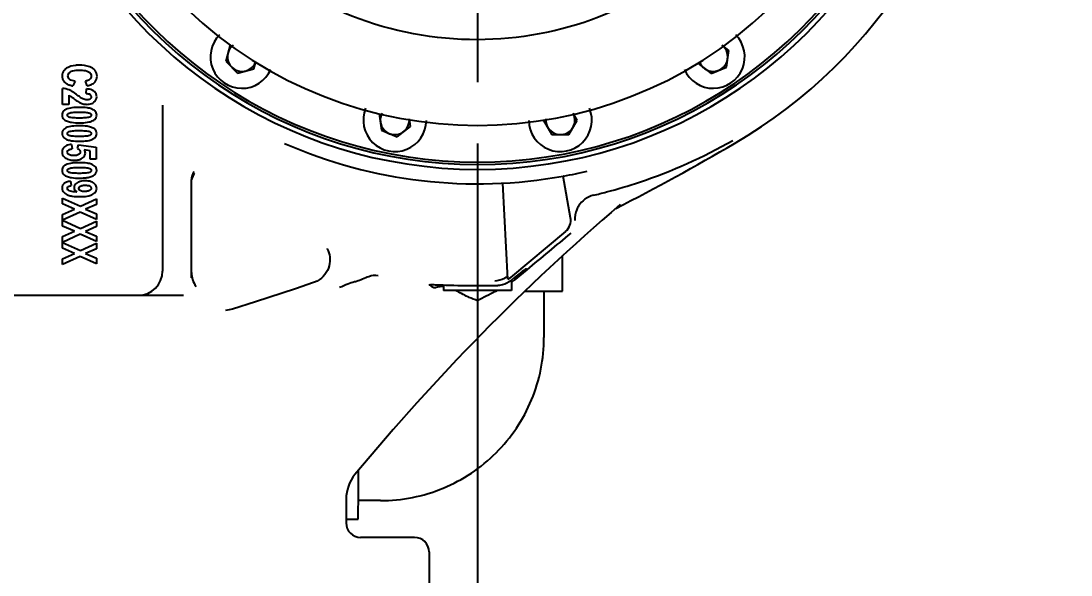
# Model space of a CAD drawing. Header units: millimetres. Extents: x 4086 to 10416, y 123 to 1549.
# Drawn here: x 7024.2 to 7078.3, y 699.6 to 728.2 of the extents above; entities that cross this region are included whole.
import ezdxf

# ---------------------------------------------------------------- set-up
doc = ezdxf.new("R2010")
doc.units = ezdxf.units.MM
doc.linetypes.add('CENTER', pattern=[0.6, 0.375, -0.075, 0.075, -0.075])
for name, color, linetype in [('中心线', 7, 'Continuous'), ('外形图', 7, 'Continuous'), ('尺寸标注', 7, 'Continuous')]:
    doc.layers.add(name, color=color, linetype=linetype)
doc.styles.add('思源黑', font='SourceHanSansCN-Normal.ttf')
doc.dimstyles.new('尺寸标注_1_4比例中六', dxfattribs={"dimtxt": 10, "dimasz": 8, "dimexe": 2, "dimexo": 1.5, "dimgap": 1, "dimtad": 1, "dimdec": 1, "dimlfac": 4, "dimdsep": 46, "dimtxsty": '思源黑', "dimcen": 0.09, "dimadec": 0, "dimazin": 0, "dimtp": 0.01, "dimtm": 0.01, "dimtfac": 1, "dimtdec": 1, "dimtofl": 0, "dimtmove": 0, "dimatfit": 3, "dimfxl": 1, "dimtolj": 1, "dimarcsym": 0})

# ---------------------------------------------------------------- blocks, each defined once
blk = doc.blocks.new('*D782')
at = {"layer": 'Defpoints', "color": 0}
for p in [(7027.223, 744.577), (6883.238, 632.077), (6959.538, 632.077)]:
    blk.add_point(p, dxfattribs=at)
at = {"layer": '尺寸标注', "color": 0, "lineweight": -2}
for p, q in [((7025.723, 744.577), (6881.238, 744.577)), ((6883.238, 736.577), (6883.238, 640.077)), ((6958.038, 632.077), (6881.238, 632.077))]:
    blk.add_line(p, q, dxfattribs=at)
at = {"layer": '尺寸标注', "color": 0}
for points in [[(6884.571, 736.577), (6881.905, 736.577), (6883.238, 744.577)], [(6881.905, 640.077), (6884.571, 640.077), (6883.238, 632.077)]]:
    blk.add_solid(points, dxfattribs=at)
at = {"layer": '尺寸标注', "color": 0, "insert": (6877.06, 688.059), "char_height": 10, "attachment_point": 5, "rotation": 90, "style": '思源黑'}
blk.add_mtext('\\A1;450', dxfattribs=at)
blk = doc.blocks.new('*D785')
at = {"layer": 'Defpoints', "color": 0}
for p in [(7064.45, 945.702), (6856.601, 632.077), (6970.336, 632.077)]:
    blk.add_point(p, dxfattribs=at)
at = {"layer": '尺寸标注', "color": 0, "lineweight": -2}
for p, q in [((7062.95, 945.702), (6854.601, 945.702)), ((6856.601, 937.702), (6856.601, 640.077)), ((6968.836, 632.077), (6854.601, 632.077))]:
    blk.add_line(p, q, dxfattribs=at)
at = {"layer": '尺寸标注', "color": 0}
for points in [[(6857.934, 937.702), (6855.268, 937.702), (6856.601, 945.702)], [(6855.268, 640.077), (6857.934, 640.077), (6856.601, 632.077)]]:
    blk.add_solid(points, dxfattribs=at)
at = {"layer": '尺寸标注', "color": 0, "insert": (6850.423, 789.195), "char_height": 10, "attachment_point": 5, "rotation": 90, "style": '思源黑'}
blk.add_mtext('\\A1;1256.5', dxfattribs=at)
blk = doc.blocks.new('*D787')
at = {"layer": 'Defpoints', "color": 0}
for p in [(7047.7, 723.417), (7010.2, 628.691), (7010.2, 608.744)]:
    blk.add_point(p, dxfattribs=at)
at = {"layer": '尺寸标注', "color": 0, "lineweight": -2}
for p, q in [((7047.7, 721.917), (7047.7, 606.744)), ((7010.2, 627.191), (7010.2, 606.744)), ((7002.2, 608.744), (6994.2, 608.744)), ((7047.7, 608.744), (7010.2, 608.744)), ((7055.7, 608.744), (7063.7, 608.744))]:
    blk.add_line(p, q, dxfattribs=at)
at = {"layer": '尺寸标注', "color": 0}
for points in [[(7002.2, 607.411), (7002.2, 610.078), (7010.2, 608.744)], [(7055.7, 610.078), (7055.7, 607.411), (7047.7, 608.744)]]:
    blk.add_solid(points, dxfattribs=at)
at = {"layer": '尺寸标注', "color": 0, "insert": (7028.924, 614.922), "char_height": 10, "attachment_point": 5, "style": '思源黑'}
blk.add_mtext('\\A1;150', dxfattribs=at)
blk = doc.blocks.new('*D790')
at = {"layer": 'Defpoints', "color": 0}
for p in [(7237.125, 919.202), (7010.2, 627.191), (7010.2, 585.08)]:
    blk.add_point(p, dxfattribs=at)
at = {"layer": '尺寸标注', "color": 0, "lineweight": -2}
for p, q in [((7237.125, 917.702), (7237.125, 583.08)), ((7010.2, 625.691), (7010.2, 583.08)), ((7229.125, 585.08), (7018.2, 585.08))]:
    blk.add_line(p, q, dxfattribs=at)
at = {"layer": '尺寸标注', "color": 0}
for points in [[(7018.2, 586.414), (7018.2, 583.747), (7010.2, 585.08)], [(7229.125, 583.747), (7229.125, 586.414), (7237.125, 585.08)]]:
    blk.add_solid(points, dxfattribs=at)
at = {"layer": '尺寸标注', "color": 0, "insert": (7123.369, 591.258), "char_height": 10, "attachment_point": 5, "rotation": 0, "style": '思源黑'}
blk.add_mtext('\\A1;907.7', dxfattribs=at)

msp = doc.modelspace()

# ---------------------------------------------------------------- linework, layer by layer
at = {"layer": '中心线', "linetype": 'CENTER', "ltscale": 20}
msp.add_line((7047.7, 744.577), (7047.7, 724.917), dxfattribs=at)
at = {"layer": '外形图', "linetype": 'Continuous'}
for p, q in [((7034.934, 727.001), (7034.71, 726.165)), ((7060.653, 726.72), (7060.309, 726.984)), ((7060.54, 725.862), (7060.653, 726.72)), ((7034.71, 726.165), (7035.322, 725.552)), ((7035.322, 725.552), (7036.159, 725.776)), ((7036.159, 725.776), (7036.255, 726.137)), ((7059.053, 726.057), (7059.74, 725.53)), ((7059.74, 725.53), (7060.54, 725.862)), ((7026.943, 725.13), (7026.834, 724.89)), ((7027.567, 724.893), (7027.484, 725.138)), ((7026.3, 723.937), (7026.3, 724.76)), ((7027.505, 724.498), (7027.539, 724.732)), ((7026.611, 724.403), (7026.611, 723.937)), ((7026.611, 723.937), (7026.3, 723.937)), ((7031.45, 723.89), (7031.45, 715.327)), ((7052.833, 723.123), (7052.624, 723.484)), ((7042.632, 723.454), (7042.745, 722.595)), ((7044.232, 722.791), (7044.18, 723.185)), ((7051.101, 723.123), (7051.534, 722.373)), ((7052.4, 722.373), (7052.833, 723.123)), ((7042.745, 722.595), (7043.545, 722.264)), ((7043.545, 722.264), (7044.232, 722.791)), ((7026.75, 721.871), (7026.784, 721.637)), ((7027.075, 721.652), (7027.115, 721.843)), ((7027.115, 721.843), (7028.026, 721.722)), ((7051.534, 722.373), (7052.4, 722.373)), ((7027.712, 721.544), (7027.414, 721.581)), ((7027.712, 721.102), (7027.712, 721.544)), ((7028.026, 721.722), (7028.026, 721.102)), ((7028.026, 721.102), (7027.712, 721.102)), ((7052.124, 720.232), (7052.121, 720.232)), ((7052.499, 718.085), (7052.121, 720.232)), ((7026.704, 719.966), (7026.74, 719.739)), ((7032.95, 714.979), (7032.95, 720.058)), ((7049.255, 714.902), (7048.995, 719.867)), ((7026.3, 719.092), (7027.213, 718.673)), ((7026.3, 718.795), (7026.3, 719.092)), ((7026.905, 718.523), (7026.3, 718.795)), ((7027.213, 718.673), (7028.05, 719.053)), ((7028.05, 718.763), (7027.487, 718.518)), ((7028.05, 719.053), (7028.05, 718.763)), ((7054.916, 718.631), (7054.928, 718.638)), ((7026.3, 718.251), (7026.905, 718.523)), ((7027.2, 718.372), (7026.3, 717.95)), ((7026.3, 717.654), (7026.3, 718.251)), ((7028.05, 717.991), (7027.2, 718.372)), ((7027.487, 718.518), (7028.05, 718.277)), ((7028.05, 718.277), (7028.05, 717.991)), ((7026.3, 717.95), (7027.213, 717.532)), ((7026.905, 717.381), (7026.3, 717.654)), ((7027.213, 717.532), (7028.05, 717.911)), ((7028.05, 717.622), (7027.487, 717.376)), ((7028.05, 717.911), (7028.05, 717.622)), ((7026.3, 717.11), (7026.905, 717.381)), ((7027.2, 717.23), (7026.3, 716.809)), ((7026.3, 716.512), (7026.3, 717.11)), ((7028.05, 716.849), (7027.2, 717.23)), ((7027.487, 717.376), (7028.05, 717.136)), ((7028.05, 717.136), (7028.05, 716.849)), ((7052.241, 717.379), (7049.39, 715)), ((7026.3, 716.809), (7027.213, 716.39)), ((7026.905, 716.24), (7026.3, 716.512)), ((7027.213, 716.39), (7028.05, 716.77)), ((7028.05, 716.481), (7027.487, 716.235)), ((7028.05, 716.77), (7028.05, 716.481)), ((7039.942, 716.489), (7039.942, 716.489)), ((7026.3, 715.968), (7026.905, 716.24)), ((7027.2, 716.089), (7026.3, 715.67)), ((7026.3, 715.67), (7026.3, 715.968)), ((7028.05, 715.708), (7027.2, 716.089)), ((7027.487, 716.235), (7028.05, 715.994)), ((7028.05, 715.994), (7028.05, 715.708)), ((7052.087, 714.297), (7052.087, 716.125)), ((7050.235, 715.395), (7049.575, 714.845)), ((7049.45, 714.872), (7049.45, 714.327)), ((7045.229, 714.605), (7045.2, 714.617)), ((7045.559, 714.478), (7045.536, 714.471)), ((7045.95, 714.611), (7045.95, 714.327)), ((7049.45, 714.327), (7045.95, 714.327)), ((7049.476, 714.774), (7049.455, 714.756)), ((7050.149, 714.297), (7052.087, 714.297)), ((7051.125, 714.297), (7051.125, 711.902)), ((7018.7, 714.077), (7032.525, 714.077)), ((7034.702, 713.295), (7034.701, 713.295)), ((7035.063, 713.365), (7035.063, 713.365)), ((7040.919, 703.546), (7040.919, 702.327)), ((7042.7, 703.477), (7041.552, 703.477)), ((7040.919, 702.527), (7041.537, 702.527)), ((7044.45, 701.577), (7041.669, 701.577)), ((7045.2, 700.827), (7045.2, 689.077))]:
    msp.add_line(p, q, dxfattribs=at)
for points in [[(7039.942, 716.489), (7039.948, 716.476), (7039.993, 716.379), (7040.029, 716.277), (7040.057, 716.17), (7040.075, 716.06), (7040.083, 715.946), (7040.081, 715.83), (7040.068, 715.713), (7040.043, 715.596), (7040.007, 715.479), (7039.958, 715.365), (7039.897, 715.254), (7039.825, 715.149), (7039.74, 715.05), (7039.644, 714.959), (7039.537, 714.878), (7039.42, 714.808), (7039.294, 714.75), (7039.245, 714.731)], [(7039.245, 714.731), (7038.313, 714.412), (7036.24, 713.733), (7035.063, 713.365)], [(7047.25, 713.969), (7047.223, 713.98), (7047.198, 713.992)], [(7035.063, 713.365), (7034.891, 713.322), (7034.701, 713.295)]]:
    msp.add_lwpolyline(points, dxfattribs=at)
for centre, radius, start, end in [((7047.7, 744.577), 26.25, 300.3243, 52.2939), ((7047.7, 744.577), 23.998, 132.4919, 47.5081), ((7047.7, 744.577), 23.75, 133.1325, 46.8528), ((7047.7, 744.577), 23.625, 133.435, 46.5144), ((7047.7, 744.577), 21.725, 139.1865, 40.8135), ((7035.546, 726.389), 1.625, 135.3962, 336.3997), ((7059.853, 726.389), 1.625, 203.5993, 44.6033), ((7035.546, 726.389), 0.75, 127.4447, 340.4584), ((7059.853, 726.389), 0.75, 199.5402, 52.5), ((7026.687, 725.38), 0.415, 194.7608, 199.8976), ((7026.671, 725.375), 0.398, 199.9403, 211.5869), ((7026.683, 725.383), 0.413, 211.6226, 218.1381), ((7027.476, 725.492), 0.344, 298.0782, 302.997), ((7027.493, 725.465), 0.312, 302.9697, 311.1326), ((7027.55, 725.407), 0.232, 319.9399, 326.2434), ((7026.834, 725.57), 0.655, 237.1278, 242.0482), ((7026.993, 725.926), 1.045, 249.3144, 252.0451), ((7025.659, 722.728), 2.185, 57.2741, 59.306), ((7025.321, 722.204), 2.808, 55.4597, 57.2639), ((7027.627, 724.215), 0.497, 63.5896, 66.3782), ((7020.831, 716.239), 10.021, 52.7403, 53.2123), ((7026.759, 723.141), 0.605, 119.0831, 121.7344), ((7043.432, 723.123), 1.625, 157.965, 359.2997), ((7043.432, 723.123), 0.75, 151.1312, 4.8289), ((7051.967, 723.123), 1.625, 180.6996, 22.0345), ((7051.967, 723.123), 0.75, 175.1748, 28.8492), ((7026.544, 722.436), 0.274, 156.6183, 167.1003), ((7026.604, 722.394), 0.348, 134.6128, 141.0348), ((7026.759, 722.189), 0.605, 119.083, 121.7344), ((7026.55, 722.422), 0.28, 191.6228, 201.4422), ((7026.574, 722.442), 0.31, 217.1199, 224.0368), ((7047.7, 744.577), 24.744, 246.2894, 280.2932), ((6997.841, 829.816), 125, 297.12368, 300.32434), ((7026.759, 720.286), 0.605, 119.083, 121.7344), ((7026.84, 721.79), 0.738, 242.6341, 252.4316), ((7026.878, 721.957), 0.91, 261.6784, 265.2457), ((7026.886, 722.054), 1.007, 265.2756, 270.0505), ((7026.903, 721.963), 0.915, 274.7934, 278.8727), ((7026.953, 721.732), 0.678, 285.9339, 290.1512), ((7027.748, 720.541), 0.315, 315.8522, 322.7246), ((7027.754, 720.515), 0.308, 36.9678, 43.9584), ((7027.78, 720.518), 0.276, 338.2195, 348.2325), ((7027.775, 720.533), 0.281, 11.6015, 21.3532), ((7033.7, 719.93), 0.751, 157.0258, 170.2639), ((7033.703, 719.928), 0.754, 143.7148, 156.9785), ((7047.7, 744.577), 24.744, 280.2999, 283.2137), ((7026.547, 719.634), 0.277, 158.3235, 164.0065), ((7026.539, 719.637), 0.269, 145.761, 158.3324), ((7026.55, 719.63), 0.282, 138.5839, 145.7407), ((7026.659, 719.477), 0.47, 113.6975, 118.8056), ((7026.761, 719.192), 0.774, 103.4839, 106.2088), ((7027.39, 719.325), 0.658, 106.3642, 109.5923), ((7033.699, 720.057), 0.749, 168.3387, 179.939), ((7027.285, 719.823), 0.479, 234.9423, 238.8413), ((7047.662, 744.642), 26.1, 283.333, 284.8452), ((7128.205, 633.287), 112.5, 130.5593, 140.51819), ((7030.2, 715.327), 1.25, 270, 0), ((7034.206, 715.261), 1.257, 180.0444, 197.1824), ((7034.207, 715.264), 1.258, 197.2866, 215.2105), ((7040.149, 719.776), 5.133, 283.5277, 284.7028), ((7048.589, 715.96), 1.25, 302.1907, 309.8395), ((7048.658, 715.843), 1.252, 302.1998, 308.7047), ((7045.854, 713.662), 0.861, 83.6867, 85.1144), ((7047.685, 760.467), 45.888, 270.0178, 271.2371), ((7042.307, 726.374), 13.644, 297.4699, 297.7968), ((7042.718, 725.598), 12.765, 297.7892, 298.0007), ((7042.919, 703.546), 2, 140.518, 180.0002), ((6688.99, 705.731), 352.568, 359.63308, 359.88597), ((7041.669, 702.327), 0.75, 180, 270), ((7044.45, 700.827), 0.75, 0, 90)]:
    msp.add_arc(centre, radius, start, end, dxfattribs=at)
for centre, major_axis, ratio, start_param, end_param in [((7051.76, 717.955), (0.705, -0.258), 0.999542, 5.758476, 6.807895), ((7047.7, 713.351), (2.5, 2.087), 0.020101, 5.485902, 7.066642)]:
    msp.add_ellipse(centre, major_axis=major_axis, ratio=ratio, start_param=start_param, end_param=end_param, dxfattribs=at)
for points, knots in [([(7047.699, 727.275), (7045.499, 727.271), (7041.072, 728.072), (7035.715, 731.558), (7032.476, 736.071), (7030.72, 741.442), (7030.939, 747.65), (7033.066, 751.894), (7034.466, 753.686)], [0, 0, 0, 0, 4837.423318, 9612.789741, 13691.159183, 16804.108303, 21908.198307, 26907.643141, 26907.643141, 26907.643141, 26907.643141]), ([(7064.233, 748.705), (7064.702, 747.143), (7065.157, 743.831), (7064.125, 737.717), (7060.31, 731.884), (7054.127, 728.08), (7049.816, 727.28), (7047.699, 727.275)], [0, 0, 0, 0, 3800.592468, 7638.584797, 14251.754402, 19269.349942, 24198.730295, 24198.730295, 24198.730295, 24198.730295]), ([(7027.159, 725.957), (7027.097, 725.957), (7026.873, 725.948), (7026.643, 725.89), (7026.507, 725.8)], [0, 0, 0, 0, 2919.27347, 10516.525177, 10516.525177, 10516.525177, 10516.525177]), ([(7026.712, 725.619), (7026.743, 725.638), (7026.896, 725.696), (7027.06, 725.702), (7027.185, 725.702)], [0, 0, 0, 0, 2362.800622, 10515.690792, 10515.690792, 10515.690792, 10515.690792]), ([(7027.837, 725.799), (7027.793, 725.828), (7027.582, 725.934), (7027.34, 725.957), (7027.159, 725.957)], [0, 0, 0, 0, 2372.92023, 10531.197746, 10531.197746, 10531.197746, 10531.197746]), ([(7027.185, 725.702), (7027.228, 725.702), (7027.381, 725.698), (7027.543, 725.676), (7027.638, 725.618)], [0, 0, 0, 0, 2932.746186, 10524.979527, 10524.979527, 10524.979527, 10524.979527]), ([(7026.572, 725.402), (7026.572, 725.466), (7026.618, 725.557), (7026.691, 725.607), (7026.712, 725.619)], [0, 0, 0, 0, 7594.579321, 10510.895899, 10510.895899, 10510.895899, 10510.895899]), ([(7027.638, 725.618), (7027.659, 725.605), (7027.733, 725.554), (7027.777, 725.461), (7027.777, 725.397)], [0, 0, 0, 0, 2944.288098, 10532.070625, 10532.070625, 10532.070625, 10532.070625]), ([(7027.727, 725.258), (7027.723, 725.253), (7027.714, 725.243), (7027.704, 725.234), (7027.699, 725.229)], [0, 0, 0, 0, 5177.026524, 10532.608358, 10532.608358, 10532.608358, 10532.608358]), ([(7027.889, 725.019), (7027.92, 725.042), (7028.026, 725.134), (7028.079, 725.282), (7028.079, 725.384)], [0, 0, 0, 0, 2860.219102, 10537.132838, 10537.132838, 10537.132838, 10537.132838]), ([(7027.341, 724.221), (7027.317, 724.232), (7027.219, 724.293), (7027.126, 724.362), (7027.055, 724.416)], [0, 0, 0, 0, 2395.765603, 10520.059682, 10520.059682, 10520.059682, 10520.059682]), ([(7027.609, 724.176), (7027.599, 724.175), (7027.578, 724.173), (7027.557, 724.172), (7027.546, 724.172)], [0, 0, 0, 0, 5156.940206, 10526.750456, 10526.750456, 10526.750456, 10526.750456]), ([(7027.57, 723.937), (7027.603, 723.937), (7027.725, 723.944), (7027.846, 723.988), (7027.917, 724.041)], [0, 0, 0, 0, 2875.76934, 10527.626289, 10527.626289, 10527.626289, 10527.626289]), ([(7027.751, 724.247), (7027.747, 724.241), (7027.736, 724.229), (7027.724, 724.22), (7027.718, 724.215)], [0, 0, 0, 0, 5130.578427, 10530.070409, 10530.070409, 10530.070409, 10530.070409]), ([(7026.441, 723.655), (7026.415, 723.639), (7026.325, 723.575), (7026.27, 723.461), (7026.27, 723.381)], [0, 0, 0, 0, 2923.115006, 10499.198719, 10499.198719, 10499.198719, 10499.198719]), ([(7027.166, 723.779), (7027.038, 723.779), (7026.802, 723.769), (7026.561, 723.723), (7026.465, 723.67)], [0, 0, 0, 0, 5665.544511, 10506.740282, 10506.740282, 10506.740282, 10506.740282]), ([(7026.682, 723.499), (7026.691, 723.501), (7026.71, 723.506), (7026.729, 723.51), (7026.739, 723.512)], [0, 0, 0, 0, 5131.007067, 10507.427262, 10507.427262, 10507.427262, 10507.427262]), ([(7027.68, 723.731), (7027.642, 723.74), (7027.472, 723.772), (7027.299, 723.779), (7027.166, 723.779)], [0, 0, 0, 0, 2428.43442, 10523.039063, 10523.039063, 10523.039063, 10523.039063]), ([(7027.601, 723.509), (7027.61, 723.508), (7027.627, 723.504), (7027.644, 723.5), (7027.652, 723.498)], [0, 0, 0, 0, 5369.35622, 10525.747917, 10525.747917, 10525.747917, 10525.747917]), ([(7028.057, 723.381), (7028.057, 723.463), (7028, 723.582), (7027.905, 723.643), (7027.878, 723.658)], [0, 0, 0, 0, 7634.233273, 10531.44421, 10531.44421, 10531.44421, 10531.44421]), ([(7026.27, 723.381), (7026.27, 723.299), (7026.326, 723.18), (7026.422, 723.119), (7026.449, 723.104)], [0, 0, 0, 0, 7600.741088, 10496.885039, 10496.885039, 10496.885039, 10496.885039]), ([(7026.548, 723.381), (7026.548, 723.391), (7026.551, 723.41), (7026.56, 723.427), (7026.565, 723.435)], [0, 0, 0, 0, 5283.370899, 10504.145593, 10504.145593, 10504.145593, 10504.145593]), ([(7026.552, 723.353), (7026.551, 723.357), (7026.549, 723.367), (7026.548, 723.376), (7026.548, 723.381)], [0, 0, 0, 0, 5196.831456, 10504.051236, 10504.051236, 10504.051236, 10504.051236]), ([(7026.586, 723.305), (7026.579, 723.312), (7026.565, 723.326), (7026.555, 723.344), (7026.552, 723.353)], [0, 0, 0, 0, 5446.058889, 10504.189963, 10504.189963, 10504.189963, 10504.189963]), ([(7026.565, 723.435), (7026.568, 723.439), (7026.574, 723.447), (7026.582, 723.454), (7026.586, 723.457)], [0, 0, 0, 0, 5112.882671, 10504.747463, 10504.747463, 10504.747463, 10504.747463]), ([(7026.646, 723.031), (7026.685, 723.022), (7026.855, 722.99), (7027.029, 722.983), (7027.163, 722.983)], [0, 0, 0, 0, 2421.348624, 10506.55137, 10506.55137, 10506.55137, 10506.55137]), ([(7026.726, 723.253), (7026.717, 723.255), (7026.699, 723.258), (7026.682, 723.263), (7026.674, 723.265)], [0, 0, 0, 0, 5362.015741, 10506.622856, 10506.622856, 10506.622856, 10506.622856]), ([(7027.163, 722.983), (7027.208, 722.983), (7027.377, 722.986), (7027.547, 723.001), (7027.668, 723.029)], [0, 0, 0, 0, 2841.759401, 10517.116997, 10517.116997, 10517.116997, 10517.116997]), ([(7027.642, 723.264), (7027.633, 723.262), (7027.614, 723.257), (7027.595, 723.253), (7027.585, 723.251)], [0, 0, 0, 0, 5142.081475, 10524.857771, 10524.857771, 10524.857771, 10524.857771]), ([(7027.739, 723.457), (7027.747, 723.451), (7027.761, 723.436), (7027.771, 723.418), (7027.774, 723.409)], [0, 0, 0, 0, 5452.820503, 10528.096915, 10528.096915, 10528.096915, 10528.096915]), ([(7027.76, 723.328), (7027.757, 723.324), (7027.751, 723.316), (7027.743, 723.309), (7027.739, 723.306)], [0, 0, 0, 0, 5126.165251, 10527.845688, 10527.845688, 10527.845688, 10527.845688]), ([(7027.779, 723.381), (7027.779, 723.372), (7027.775, 723.352), (7027.766, 723.335), (7027.76, 723.328)], [0, 0, 0, 0, 5240.922597, 10528.186006, 10528.186006, 10528.186006, 10528.186006]), ([(7027.774, 723.409), (7027.776, 723.405), (7027.778, 723.395), (7027.779, 723.386), (7027.779, 723.381)], [0, 0, 0, 0, 5258.789056, 10528.575451, 10528.575451, 10528.575451, 10528.575451]), ([(7027.875, 723.103), (7027.903, 723.118), (7027.999, 723.18), (7028.057, 723.299), (7028.057, 723.381)], [0, 0, 0, 0, 2952.689483, 10531.218282, 10531.218282, 10531.218282, 10531.218282]), ([(7026.27, 722.429), (7026.27, 722.418), (7026.271, 722.397), (7026.274, 722.376), (7026.276, 722.365)], [0, 0, 0, 0, 5348.535324, 10495.353538, 10495.353538, 10495.353538, 10495.353538]), ([(7027.166, 722.827), (7027.038, 722.827), (7026.802, 722.818), (7026.561, 722.771), (7026.465, 722.718)], [0, 0, 0, 0, 5664.074163, 10504.014619, 10504.014619, 10504.014619, 10504.014619]), ([(7026.548, 722.429), (7026.548, 722.439), (7026.551, 722.458), (7026.56, 722.475), (7026.565, 722.483)], [0, 0, 0, 0, 5282.006609, 10501.435847, 10501.435847, 10501.435847, 10501.435847]), ([(7026.552, 722.401), (7026.551, 722.406), (7026.549, 722.415), (7026.548, 722.424), (7026.548, 722.429)], [0, 0, 0, 0, 5195.490814, 10501.343714, 10501.343714, 10501.343714, 10501.343714]), ([(7026.586, 722.353), (7026.579, 722.36), (7026.565, 722.374), (7026.555, 722.392), (7026.552, 722.401)], [0, 0, 0, 0, 5444.657898, 10501.485065, 10501.485065, 10501.485065, 10501.485065]), ([(7026.565, 722.483), (7026.568, 722.487), (7026.574, 722.495), (7026.582, 722.502), (7026.586, 722.506)], [0, 0, 0, 0, 5111.563285, 10502.036352, 10502.036352, 10502.036352, 10502.036352]), ([(7026.682, 722.547), (7026.691, 722.55), (7026.71, 722.554), (7026.729, 722.558), (7026.739, 722.56)], [0, 0, 0, 0, 5129.684306, 10504.717528, 10504.717528, 10504.717528, 10504.717528]), ([(7027.68, 722.779), (7027.642, 722.788), (7027.472, 722.82), (7027.299, 722.827), (7027.166, 722.827)], [0, 0, 0, 0, 2427.81124, 10520.338495, 10520.338495, 10520.338495, 10520.338495]), ([(7027.601, 722.558), (7027.61, 722.556), (7027.627, 722.553), (7027.644, 722.548), (7027.652, 722.546)], [0, 0, 0, 0, 5367.989458, 10523.069662, 10523.069662, 10523.069662, 10523.069662]), ([(7027.739, 722.505), (7027.747, 722.499), (7027.761, 722.484), (7027.771, 722.467), (7027.774, 722.457)], [0, 0, 0, 0, 5451.436468, 10525.427095, 10525.427095, 10525.427095, 10525.427095]), ([(7027.779, 722.429), (7027.779, 722.42), (7027.775, 722.401), (7027.766, 722.384), (7027.76, 722.376)], [0, 0, 0, 0, 5239.60012, 10525.521011, 10525.521011, 10525.521011, 10525.521011]), ([(7027.774, 722.457), (7027.776, 722.453), (7027.778, 722.444), (7027.779, 722.434), (7027.779, 722.429)], [0, 0, 0, 0, 5257.462282, 10525.908364, 10525.908364, 10525.908364, 10525.908364]), ([(7027.875, 722.151), (7027.903, 722.167), (7027.999, 722.228), (7028.057, 722.347), (7028.057, 722.429)], [0, 0, 0, 0, 2951.948438, 10528.56988, 10528.56988, 10528.56988, 10528.56988]), ([(7028.057, 722.429), (7028.057, 722.511), (7028, 722.63), (7027.905, 722.692), (7027.878, 722.707)], [0, 0, 0, 0, 7632.29686, 10528.771824, 10528.771824, 10528.771824, 10528.771824]), ([(7026.646, 722.08), (7026.685, 722.07), (7026.855, 722.039), (7027.029, 722.032), (7027.163, 722.032)], [0, 0, 0, 0, 2420.731976, 10503.876592, 10503.876592, 10503.876592, 10503.876592]), ([(7026.726, 722.302), (7026.717, 722.303), (7026.699, 722.307), (7026.682, 722.311), (7026.674, 722.313)], [0, 0, 0, 0, 5360.640214, 10503.926412, 10503.926412, 10503.926412, 10503.926412]), ([(7027.163, 722.032), (7027.208, 722.032), (7027.377, 722.034), (7027.547, 722.05), (7027.668, 722.077)], [0, 0, 0, 0, 2841.042076, 10514.460803, 10514.460803, 10514.460803, 10514.460803]), ([(7027.642, 722.312), (7027.633, 722.31), (7027.614, 722.305), (7027.595, 722.301), (7027.585, 722.299)], [0, 0, 0, 0, 5140.778924, 10522.192681, 10522.192681, 10522.192681, 10522.192681]), ([(7027.76, 722.376), (7027.757, 722.372), (7027.751, 722.364), (7027.743, 722.357), (7027.739, 722.354)], [0, 0, 0, 0, 5124.868165, 10525.182075, 10525.182075, 10525.182075, 10525.182075]), ([(7054.349, 719.413), (7054.92, 719.565), (7057.171, 720.236), (7059.336, 721.201), (7060.861, 722.076)], [0, 0, 0, 0, 2790.394796, 11090.55512, 11090.55512, 11090.55512, 11090.55512]), ([(7026.569, 721.546), (7026.574, 721.552), (7026.585, 721.563), (7026.597, 721.573), (7026.604, 721.578)], [0, 0, 0, 0, 5094.501835, 10499.571088, 10499.571088, 10499.571088, 10499.571088]), ([(7026.604, 721.578), (7026.612, 721.584), (7026.629, 721.595), (7026.647, 721.604), (7026.656, 721.608)], [0, 0, 0, 0, 5187.54323, 10500.447652, 10500.447652, 10500.447652, 10500.447652]), ([(7026.656, 721.608), (7026.666, 721.612), (7026.686, 721.619), (7026.707, 721.625), (7026.717, 721.627)], [0, 0, 0, 0, 5161.142183, 10501.610726, 10501.610726, 10501.610726, 10501.610726]), ([(7027.075, 721.652), (7027.094, 721.641), (7027.155, 721.598), (7027.203, 721.525), (7027.203, 721.471)], [0, 0, 0, 0, 2990.595668, 10509.621559, 10509.621559, 10509.621559, 10509.621559]), ([(7026.441, 720.8), (7026.415, 720.784), (7026.325, 720.72), (7026.27, 720.606), (7026.27, 720.526)], [0, 0, 0, 0, 2920.883076, 10491.183095, 10491.183095, 10491.183095, 10491.183095]), ([(7026.904, 720.915), (7026.864, 720.912), (7026.715, 720.897), (7026.561, 720.868), (7026.465, 720.814)], [0, 0, 0, 0, 2822.230279, 10499.488991, 10499.488991, 10499.488991, 10499.488991]), ([(7027.68, 720.875), (7027.642, 720.885), (7027.472, 720.916), (7027.299, 720.924), (7027.166, 720.924)], [0, 0, 0, 0, 2426.602705, 10515.101663, 10515.101663, 10515.101663, 10515.101663]), ([(7026.27, 720.526), (7026.27, 720.444), (7026.326, 720.325), (7026.422, 720.264), (7026.449, 720.249)], [0, 0, 0, 0, 7594.987672, 10488.939238, 10488.939238, 10488.939238, 10488.939238]), ([(7026.548, 720.526), (7026.548, 720.535), (7026.551, 720.555), (7026.56, 720.572), (7026.565, 720.58)], [0, 0, 0, 0, 5279.362093, 10496.180931, 10496.180931, 10496.180931, 10496.180931]), ([(7026.552, 720.497), (7026.551, 720.502), (7026.549, 720.511), (7026.548, 720.521), (7026.548, 720.526)], [0, 0, 0, 0, 5192.895872, 10496.093255, 10496.093255, 10496.093255, 10496.093255]), ([(7026.586, 720.45), (7026.579, 720.456), (7026.565, 720.471), (7026.555, 720.488), (7026.552, 720.497)], [0, 0, 0, 0, 5441.936405, 10496.239852, 10496.239852, 10496.239852, 10496.239852]), ([(7026.565, 720.58), (7026.568, 720.584), (7026.574, 720.592), (7026.582, 720.599), (7026.586, 720.602)], [0, 0, 0, 0, 5109.004927, 10496.778701, 10496.778701, 10496.778701, 10496.778701]), ([(7026.726, 720.398), (7026.717, 720.4), (7026.699, 720.403), (7026.682, 720.407), (7026.674, 720.41)], [0, 0, 0, 0, 5357.971306, 10498.698092, 10498.698092, 10498.698092, 10498.698092]), ([(7026.682, 720.644), (7026.691, 720.646), (7026.71, 720.651), (7026.729, 720.655), (7026.739, 720.657)], [0, 0, 0, 0, 5127.117642, 10499.462582, 10499.462582, 10499.462582, 10499.462582]), ([(7027.642, 720.409), (7027.633, 720.406), (7027.614, 720.402), (7027.595, 720.398), (7027.585, 720.396)], [0, 0, 0, 0, 5138.255899, 10517.026871, 10517.026871, 10517.026871, 10517.026871]), ([(7027.601, 720.654), (7027.61, 720.653), (7027.627, 720.649), (7027.644, 720.645), (7027.652, 720.643)], [0, 0, 0, 0, 5365.341495, 10517.877463, 10517.877463, 10517.877463, 10517.877463]), ([(7027.739, 720.602), (7027.747, 720.595), (7027.761, 720.581), (7027.771, 720.563), (7027.774, 720.554)], [0, 0, 0, 0, 5448.757256, 10520.251753, 10520.251753, 10520.251753, 10520.251753]), ([(7027.76, 720.472), (7027.757, 720.468), (7027.751, 720.461), (7027.743, 720.454), (7027.739, 720.451)], [0, 0, 0, 0, 5122.354806, 10520.019184, 10520.019184, 10520.019184, 10520.019184]), ([(7027.779, 720.526), (7027.779, 720.516), (7027.775, 720.497), (7027.766, 720.48), (7027.76, 720.472)], [0, 0, 0, 0, 5237.0244, 10520.35534, 10520.35534, 10520.35534, 10520.35534]), ([(7027.774, 720.554), (7027.776, 720.549), (7027.778, 720.54), (7027.779, 720.531), (7027.779, 720.526)], [0, 0, 0, 0, 5254.874671, 10520.738495, 10520.738495, 10520.738495, 10520.738495]), ([(7028.057, 720.526), (7028.057, 720.537), (7028.056, 720.558), (7028.052, 720.58), (7028.05, 720.59)], [0, 0, 0, 0, 5365.26431, 10526.379855, 10526.379855, 10526.379855, 10526.379855]), ([(7028.05, 720.462), (7028.052, 720.472), (7028.056, 720.493), (7028.057, 720.515), (7028.057, 720.526)], [0, 0, 0, 0, 5184.457755, 10526.20544, 10526.20544, 10526.20544, 10526.20544]), ([(7026.377, 719.852), (7026.37, 719.847), (7026.357, 719.835), (7026.344, 719.822), (7026.339, 719.816)], [0, 0, 0, 0, 5332.18911, 10490.180559, 10490.180559, 10490.180559, 10490.180559]), ([(7026.567, 719.67), (7026.57, 719.674), (7026.578, 719.684), (7026.588, 719.692), (7026.593, 719.695)], [0, 0, 0, 0, 5118.37727, 10494.402787, 10494.402787, 10494.402787, 10494.402787]), ([(7026.646, 720.176), (7026.685, 720.167), (7026.855, 720.135), (7027.029, 720.128), (7027.163, 720.128)], [0, 0, 0, 0, 2419.537558, 10498.691649, 10498.691649, 10498.691649, 10498.691649]), ([(7026.686, 719.732), (7026.694, 719.733), (7026.713, 719.736), (7026.731, 719.738), (7026.74, 719.739)], [0, 0, 0, 0, 5144.27868, 10497.078228, 10497.078228, 10497.078228, 10497.078228]), ([(7027.174, 719.681), (7027.179, 719.687), (7027.193, 719.698), (7027.207, 719.708), (7027.215, 719.712)], [0, 0, 0, 0, 5087.817533, 10506.733628, 10506.733628, 10506.733628, 10506.733628]), ([(7027.037, 719.414), (7027, 719.415), (7026.867, 719.426), (7026.726, 719.434), (7026.641, 719.479)], [0, 0, 0, 0, 2943.363939, 10498.994792, 10498.994792, 10498.994792, 10498.994792]), ([(7026.682, 719.219), (7026.719, 719.21), (7026.881, 719.179), (7027.046, 719.171), (7027.173, 719.171)], [0, 0, 0, 0, 2422.814092, 10496.80482, 10496.80482, 10496.80482, 10496.80482]), ([(7027.146, 719.55), (7027.143, 719.557), (7027.138, 719.572), (7027.136, 719.587), (7027.136, 719.595)], [0, 0, 0, 0, 5212.770804, 10505.417534, 10505.417534, 10505.417534, 10505.417534]), ([(7027.173, 719.171), (7027.217, 719.171), (7027.378, 719.174), (7027.539, 719.19), (7027.654, 719.217)], [0, 0, 0, 0, 2838.48053, 10506.942178, 10506.942178, 10506.942178, 10506.942178]), ([(7027.735, 719.52), (7027.728, 719.514), (7027.713, 719.502), (7027.697, 719.492), (7027.689, 719.487)], [0, 0, 0, 0, 5104.824095, 10516.615752, 10516.615752, 10516.615752, 10516.615752]), ([(7027.767, 719.561), (7027.763, 719.553), (7027.754, 719.539), (7027.741, 719.526), (7027.735, 719.52)], [0, 0, 0, 0, 5105.433141, 10517.502942, 10517.502942, 10517.502942, 10517.502942]), ([(7027.779, 719.607), (7027.779, 719.599), (7027.777, 719.583), (7027.771, 719.568), (7027.767, 719.561)], [0, 0, 0, 0, 5277.029458, 10518.052162, 10518.052162, 10518.052162, 10518.052162]), ([(7052.906, 718.688), (7052.87, 718.63), (7052.748, 718.401), (7052.701, 718.132), (7052.715, 717.941)], [0, 0, 0, 0, 2874.974532, 11022.972506, 11022.972506, 11022.972506, 11022.972506]), ([(7041.451, 714.811), (7041.672, 714.869), (7042.007, 715.048), (7042.419, 715.154), (7042.572, 715.103)], [0, 0, 0, 0, 6334.458908, 10792.345015, 10792.345015, 10792.345015, 10792.345015]), ([(7048.582, 714.828), (7048.756, 714.836), (7048.993, 714.898), (7049.196, 715.02), (7049.247, 715.055)], [0, 0, 0, 0, 8080.665166, 10937.955532, 10937.955532, 10937.955532, 10937.955532]), ([(7045.2, 714.617), (7045.2, 714.62), (7045.212, 714.623), (7045.219, 714.624), (7045.225, 714.624)], [0, 0, 0, 0, 3063.141232, 10863.600871, 10863.600871, 10863.600871, 10863.600871]), ([(7045.225, 714.624), (7045.318, 714.634), (7045.599, 714.619), (7046.422, 714.598), (7047.154, 714.578), (7047.7, 714.578)], [0, 0, 0, 0, 1743.781359, 5205.119179, 15369.223369, 15369.223369, 15369.223369, 15369.223369]), ([(7045.44, 714.466), (7045.391, 714.481), (7045.322, 714.531), (7045.261, 714.597), (7045.229, 714.605)], [0, 0, 0, 0, 6587.683603, 10864.85639, 10864.85639, 10864.85639, 10864.85639]), ([(7045.927, 714.52), (7045.893, 714.523), (7045.769, 714.527), (7045.645, 714.505), (7045.559, 714.478)], [0, 0, 0, 0, 3006.797984, 10874.284046, 10874.284046, 10874.284046, 10874.284046]), ([(7048.676, 714.589), (7048.736, 714.59), (7048.963, 714.611), (7049.183, 714.694), (7049.325, 714.783)], [0, 0, 0, 0, 2880.541305, 10938.302471, 10938.302471, 10938.302471, 10938.302471]), ([(7042.7, 703.477), (7043.795, 703.477), (7046.011, 703.916), (7048.811, 705.791), (7050.686, 708.591), (7051.125, 710.806), (7051.125, 711.902)], [0, 0, 0, 0, 4804.590473, 9609.238291, 14413.895371, 19218.508197, 19218.508197, 19218.508197, 19218.508197]), ([(7041.537, 702.527), (7041.542, 702.527), (7041.534, 702.56), (7041.545, 702.594), (7041.542, 702.677), (7041.546, 702.779), (7041.546, 702.915), (7041.549, 703.149), (7041.551, 703.339), (7041.551, 703.474)], [0, 0, 0, 0, 521.673764, 2069.239875, 4635.182959, 8202.940146, 12745.05968, 18232.257516, 31877.24874, 31877.24874, 31877.24874, 31877.24874])]:
    msp.add_open_spline(points, degree=3, knots=knots, dxfattribs=at)
for points in [[(7026.376, 725.687), (7026.309, 725.609), (7026.27, 725.501), (7026.27, 725.399)], [(7026.507, 725.8), (7026.459, 725.769), (7026.413, 725.731), (7026.376, 725.687)], [(7027.972, 725.683), (7027.934, 725.728), (7027.887, 725.767), (7027.837, 725.799)], [(7028.079, 725.384), (7028.079, 725.49), (7028.04, 725.602), (7027.972, 725.683)], [(7026.27, 725.399), (7026.27, 725.357), (7026.274, 725.315), (7026.285, 725.275)], [(7026.358, 725.128), (7026.373, 725.109), (7026.39, 725.091), (7026.408, 725.074)], [(7026.662, 725.232), (7026.611, 725.272), (7026.572, 725.338), (7026.572, 725.402)], [(7026.943, 725.13), (7026.844, 725.146), (7026.74, 725.17), (7026.662, 725.232)], [(7027.565, 725.157), (7027.538, 725.149), (7027.511, 725.143), (7027.484, 725.138)], [(7027.638, 725.188), (7027.615, 725.175), (7027.59, 725.165), (7027.565, 725.157)], [(7027.777, 725.397), (7027.777, 725.356), (7027.765, 725.313), (7027.742, 725.279)], [(7026.634, 724.68), (7026.529, 724.725), (7026.414, 724.752), (7026.3, 724.76)], [(7026.408, 725.074), (7026.43, 725.054), (7026.454, 725.036), (7026.478, 725.02)], [(7026.527, 724.992), (7026.558, 724.975), (7026.591, 724.96), (7026.624, 724.948)], [(7026.774, 724.607), (7026.729, 724.634), (7026.682, 724.659), (7026.634, 724.68)], [(7026.671, 724.931), (7026.725, 724.914), (7026.779, 724.901), (7026.834, 724.89)], [(7027.826, 724.67), (7027.737, 724.709), (7027.637, 724.725), (7027.539, 724.732)], [(7027.567, 724.893), (7027.645, 724.909), (7027.723, 724.931), (7027.795, 724.964)], [(7027.795, 724.964), (7027.828, 724.979), (7027.86, 724.997), (7027.889, 725.019)], [(7027.936, 724.601), (7027.91, 724.624), (7027.88, 724.644), (7027.848, 724.66)], [(7028.057, 724.325), (7028.057, 724.426), (7028.01, 724.533), (7027.936, 724.601)], [(7026.611, 724.403), (7026.644, 724.39), (7026.675, 724.374), (7026.704, 724.355)], [(7026.704, 724.355), (7026.748, 724.327), (7026.79, 724.295), (7026.832, 724.264)], [(7026.898, 724.214), (7026.969, 724.159), (7027.041, 724.104), (7027.121, 724.06)], [(7027.055, 724.416), (7027.008, 724.451), (7026.961, 724.485), (7026.914, 724.518)], [(7027.121, 724.06), (7027.191, 724.022), (7027.266, 723.989), (7027.344, 723.967)], [(7027.546, 724.172), (7027.476, 724.172), (7027.405, 724.192), (7027.341, 724.221)], [(7027.505, 724.498), (7027.577, 724.495), (7027.656, 724.489), (7027.715, 724.448)], [(7027.718, 724.215), (7027.686, 724.193), (7027.647, 724.182), (7027.609, 724.176)], [(7027.715, 724.448), (7027.752, 724.423), (7027.779, 724.375), (7027.779, 724.331)], [(7027.779, 724.331), (7027.779, 724.302), (7027.769, 724.27), (7027.751, 724.247)], [(7027.917, 724.041), (7028.002, 724.103), (7028.057, 724.22), (7028.057, 724.325)], [(7026.586, 723.457), (7026.612, 723.48), (7026.648, 723.49), (7026.682, 723.499)], [(7026.739, 723.512), (7026.783, 723.52), (7026.827, 723.524), (7026.872, 723.526)], [(7026.872, 723.526), (7026.969, 723.532), (7027.066, 723.533), (7027.163, 723.533)], [(7027.163, 723.533), (7027.262, 723.533), (7027.362, 723.532), (7027.462, 723.525)], [(7027.344, 723.967), (7027.417, 723.946), (7027.494, 723.937), (7027.57, 723.937)], [(7027.462, 723.525), (7027.509, 723.522), (7027.555, 723.518), (7027.601, 723.509)], [(7027.652, 723.498), (7027.683, 723.489), (7027.715, 723.478), (7027.739, 723.457)], [(7027.878, 723.658), (7027.816, 723.692), (7027.748, 723.714), (7027.68, 723.731)], [(7026.449, 723.104), (7026.51, 723.07), (7026.578, 723.048), (7026.646, 723.031)], [(7026.674, 723.265), (7026.643, 723.274), (7026.611, 723.284), (7026.586, 723.305)], [(7026.864, 723.237), (7026.818, 723.241), (7026.771, 723.245), (7026.726, 723.253)], [(7027.163, 723.229), (7027.063, 723.229), (7026.963, 723.23), (7026.864, 723.237)], [(7027.452, 723.236), (7027.356, 723.23), (7027.259, 723.229), (7027.163, 723.229)], [(7027.585, 723.251), (7027.541, 723.243), (7027.496, 723.239), (7027.452, 723.236)], [(7027.739, 723.306), (7027.712, 723.283), (7027.676, 723.273), (7027.642, 723.264)], [(7027.668, 723.029), (7027.739, 723.045), (7027.811, 723.067), (7027.875, 723.103)], [(7026.277, 722.497), (7026.272, 722.475), (7026.27, 722.452), (7026.27, 722.429)], [(7026.334, 722.612), (7026.317, 722.592), (7026.303, 722.569), (7026.293, 722.544)], [(7026.441, 722.704), (7026.412, 722.686), (7026.384, 722.665), (7026.36, 722.641)], [(7026.586, 722.506), (7026.612, 722.528), (7026.648, 722.538), (7026.682, 722.547)], [(7026.739, 722.56), (7026.783, 722.568), (7026.827, 722.572), (7026.872, 722.575)], [(7026.872, 722.575), (7026.969, 722.58), (7027.066, 722.581), (7027.163, 722.581)], [(7027.163, 722.581), (7027.262, 722.581), (7027.362, 722.58), (7027.462, 722.573)], [(7027.462, 722.573), (7027.509, 722.57), (7027.555, 722.566), (7027.601, 722.558)], [(7027.652, 722.546), (7027.683, 722.537), (7027.715, 722.526), (7027.739, 722.505)], [(7027.878, 722.707), (7027.816, 722.74), (7027.748, 722.763), (7027.68, 722.779)], [(7026.29, 722.319), (7026.299, 722.296), (7026.311, 722.274), (7026.326, 722.254)], [(7026.351, 722.226), (7026.379, 722.196), (7026.413, 722.172), (7026.449, 722.152)], [(7026.449, 722.152), (7026.51, 722.118), (7026.578, 722.096), (7026.646, 722.08)], [(7026.75, 721.871), (7026.663, 721.863), (7026.576, 721.844), (7026.498, 721.806)], [(7026.674, 722.313), (7026.643, 722.322), (7026.611, 722.333), (7026.586, 722.353)], [(7026.864, 722.286), (7026.818, 722.289), (7026.771, 722.293), (7026.726, 722.302)], [(7027.163, 722.277), (7027.063, 722.277), (7026.963, 722.279), (7026.864, 722.286)], [(7027.452, 722.285), (7027.356, 722.278), (7027.259, 722.277), (7027.163, 722.277)], [(7027.585, 722.299), (7027.541, 722.291), (7027.496, 722.287), (7027.452, 722.285)], [(7027.739, 722.354), (7027.712, 722.332), (7027.676, 722.321), (7027.642, 722.312)], [(7027.668, 722.077), (7027.739, 722.093), (7027.811, 722.115), (7027.875, 722.151)], [(7026.327, 721.666), (7026.289, 721.608), (7026.27, 721.536), (7026.27, 721.467)], [(7026.27, 721.467), (7026.27, 721.377), (7026.312, 721.283), (7026.376, 721.221)], [(7026.399, 721.744), (7026.372, 721.721), (7026.347, 721.695), (7026.327, 721.666)], [(7026.498, 721.806), (7026.463, 721.79), (7026.429, 721.768), (7026.399, 721.744)], [(7026.538, 721.464), (7026.538, 721.493), (7026.55, 721.523), (7026.569, 721.546)], [(7026.623, 721.34), (7026.58, 721.365), (7026.538, 721.414), (7026.538, 721.464)], [(7026.787, 721.293), (7026.73, 721.299), (7026.672, 721.311), (7026.623, 721.34)], [(7026.717, 721.627), (7026.739, 721.632), (7026.762, 721.635), (7026.784, 721.637)], [(7027.122, 721.34), (7027.077, 721.312), (7027.022, 721.299), (7026.969, 721.293)], [(7027.203, 721.471), (7027.203, 721.419), (7027.166, 721.367), (7027.122, 721.34)], [(7027.395, 721.231), (7027.441, 721.282), (7027.471, 721.353), (7027.471, 721.421)], [(7027.471, 721.421), (7027.471, 721.477), (7027.447, 721.535), (7027.414, 721.581)], [(7026.376, 721.221), (7026.413, 721.186), (7026.456, 721.158), (7026.501, 721.135)], [(7026.618, 721.087), (7026.66, 721.073), (7026.703, 721.063), (7026.747, 721.057)], [(7026.881, 721.289), (7026.849, 721.289), (7026.818, 721.29), (7026.787, 721.293)], [(7026.969, 721.293), (7026.94, 721.29), (7026.91, 721.289), (7026.881, 721.289)], [(7026.887, 721.047), (7026.918, 721.047), (7026.949, 721.048), (7026.979, 721.051)], [(7027.166, 720.924), (7027.079, 720.924), (7026.991, 720.921), (7026.904, 720.915)], [(7027.044, 721.059), (7027.076, 721.064), (7027.108, 721.071), (7027.139, 721.079)], [(7027.186, 721.095), (7027.229, 721.111), (7027.27, 721.131), (7027.308, 721.156)], [(7027.308, 721.156), (7027.34, 721.178), (7027.37, 721.202), (7027.395, 721.231)], [(7027.878, 720.803), (7027.816, 720.837), (7027.748, 720.859), (7027.68, 720.875)], [(7027.976, 720.729), (7027.948, 720.759), (7027.913, 720.783), (7027.878, 720.803)], [(7026.449, 720.249), (7026.51, 720.214), (7026.578, 720.192), (7026.646, 720.176)], [(7026.586, 720.602), (7026.612, 720.625), (7026.648, 720.635), (7026.682, 720.644)], [(7026.674, 720.41), (7026.643, 720.418), (7026.611, 720.429), (7026.586, 720.45)], [(7026.864, 720.382), (7026.818, 720.385), (7026.771, 720.39), (7026.726, 720.398)], [(7026.739, 720.657), (7026.783, 720.665), (7026.827, 720.668), (7026.872, 720.671)], [(7027.163, 720.374), (7027.063, 720.374), (7026.963, 720.375), (7026.864, 720.382)], [(7026.872, 720.671), (7026.969, 720.677), (7027.066, 720.678), (7027.163, 720.678)], [(7027.163, 720.678), (7027.262, 720.678), (7027.362, 720.677), (7027.462, 720.67)], [(7027.452, 720.381), (7027.356, 720.375), (7027.259, 720.374), (7027.163, 720.374)], [(7027.585, 720.396), (7027.541, 720.387), (7027.496, 720.384), (7027.452, 720.381)], [(7027.462, 720.67), (7027.509, 720.667), (7027.555, 720.663), (7027.601, 720.654)], [(7027.739, 720.451), (7027.712, 720.428), (7027.676, 720.418), (7027.642, 720.409)], [(7027.652, 720.643), (7027.683, 720.634), (7027.715, 720.623), (7027.739, 720.602)], [(7027.668, 720.173), (7027.739, 720.189), (7027.811, 720.212), (7027.875, 720.248)], [(7027.875, 720.248), (7027.911, 720.268), (7027.946, 720.292), (7027.975, 720.322)], [(7027.999, 720.35), (7028.014, 720.37), (7028.027, 720.392), (7028.036, 720.416)], [(7028.037, 720.636), (7028.028, 720.659), (7028.015, 720.681), (7028, 720.701)], [(7033.072, 720.469), (7033.021, 720.39), (7032.984, 720.3), (7032.965, 720.208)], [(7026.281, 719.71), (7026.272, 719.681), (7026.269, 719.65), (7026.269, 719.62)], [(7026.432, 719.89), (7026.413, 719.879), (7026.394, 719.866), (7026.377, 719.852)], [(7026.545, 719.935), (7026.52, 719.928), (7026.495, 719.919), (7026.47, 719.908)], [(7026.545, 719.602), (7026.545, 719.626), (7026.553, 719.651), (7026.567, 719.67)], [(7026.704, 719.966), (7026.663, 719.961), (7026.621, 719.954), (7026.581, 719.945)], [(7026.593, 719.695), (7026.62, 719.715), (7026.653, 719.725), (7026.686, 719.732)], [(7026.901, 719.707), (7026.894, 719.684), (7026.89, 719.659), (7026.89, 719.635)], [(7026.965, 719.815), (7026.936, 719.784), (7026.913, 719.747), (7026.901, 719.707)], [(7027.049, 719.885), (7027.019, 719.865), (7026.99, 719.842), (7026.965, 719.815)], [(7027.169, 719.944), (7027.127, 719.929), (7027.086, 719.909), (7027.049, 719.885)], [(7027.136, 719.595), (7027.136, 719.626), (7027.152, 719.659), (7027.174, 719.681)], [(7027.163, 720.128), (7027.256, 720.128), (7027.35, 720.131), (7027.443, 720.139)], [(7027.465, 719.989), (7027.377, 719.989), (7027.288, 719.98), (7027.205, 719.956)], [(7027.215, 719.712), (7027.238, 719.726), (7027.263, 719.735), (7027.289, 719.741)], [(7027.289, 719.741), (7027.346, 719.755), (7027.406, 719.759), (7027.465, 719.759)], [(7027.443, 720.139), (7027.518, 720.146), (7027.594, 720.157), (7027.668, 720.173)], [(7027.77, 719.942), (7027.673, 719.977), (7027.568, 719.989), (7027.465, 719.989)], [(7027.465, 719.759), (7027.546, 719.759), (7027.634, 719.757), (7027.705, 719.716)], [(7027.705, 719.716), (7027.742, 719.694), (7027.779, 719.651), (7027.779, 719.607)], [(7027.893, 719.879), (7027.855, 719.905), (7027.813, 719.926), (7027.77, 719.942)], [(7027.966, 719.819), (7027.944, 719.841), (7027.919, 719.861), (7027.893, 719.879)], [(7028.057, 719.597), (7028.057, 719.677), (7028.021, 719.761), (7027.966, 719.819)], [(7026.269, 719.62), (7026.269, 719.532), (7026.31, 719.439), (7026.373, 719.377)], [(7026.373, 719.377), (7026.405, 719.346), (7026.442, 719.319), (7026.481, 719.296)], [(7026.481, 719.296), (7026.543, 719.26), (7026.612, 719.236), (7026.682, 719.219)], [(7026.641, 719.479), (7026.595, 719.503), (7026.545, 719.55), (7026.545, 719.602)], [(7026.89, 719.635), (7026.89, 719.556), (7026.946, 719.477), (7027.01, 719.431)], [(7027.212, 719.481), (7027.185, 719.498), (7027.159, 719.521), (7027.146, 719.55)], [(7027.437, 719.434), (7027.361, 719.434), (7027.278, 719.441), (7027.212, 719.481)], [(7027.614, 719.456), (7027.557, 719.439), (7027.497, 719.434), (7027.437, 719.434)], [(7027.689, 719.487), (7027.666, 719.473), (7027.64, 719.463), (7027.614, 719.456)], [(7027.654, 719.217), (7027.722, 719.233), (7027.789, 719.256), (7027.85, 719.291)], [(7027.85, 719.291), (7027.888, 719.313), (7027.925, 719.339), (7027.957, 719.37)], [(7027.957, 719.37), (7028.016, 719.428), (7028.057, 719.514), (7028.057, 719.597)], [(7053.681, 719.246), (7053.37, 719.172), (7053.072, 718.957), (7052.904, 718.686)], [(7052.503, 717.284), (7051.747, 716.654), (7050.991, 716.024), (7050.235, 715.395)], [(7040.587, 714.49), (7040.731, 714.549), (7040.872, 714.614), (7041.014, 714.677)], [(7041.014, 714.677), (7041.121, 714.725), (7041.235, 714.758), (7041.349, 714.785)], [(7045.536, 714.471), (7045.506, 714.461), (7045.471, 714.457), (7045.44, 714.466)], [(7047.198, 713.992), (7046.982, 714.11), (7046.765, 714.226), (7046.54, 714.328)], [(7048.6, 714.269), (7048.299, 714.113), (7048.001, 713.952), (7047.7, 713.796)], [(7047.7, 713.796), (7047.549, 713.853), (7047.4, 713.912), (7047.25, 713.969)]]:
    msp.add_open_spline(points, degree=3, dxfattribs=at)

# ---------------------------------------------------------------- dimensions: what is measured, and where the dimension line sits
at = {"layer": '尺寸标注'}
dim = msp.add_linear_dim(base=(6856.601, 632.077), p1=(7064.45, 945.702), p2=(6970.336, 632.077), angle=270, text='1256.5', dimstyle='尺寸标注_1_4比例中六', dxfattribs=at)
dim.commit()
dim.dimension.update_dxf_attribs({"geometry": '*D785', "text_midpoint": (6856.601, 789.195), "dimtype": 160})
for base, p1, p2, angle, picture, middle in [((7010.2, 585.08), (7237.125, 919.202), (7010.2, 627.191), 180, '*D790', (7123.369, 585.08)), ((6883.238, 632.077), (7027.223, 744.577), (6959.538, 632.077), 270, '*D782', (6883.238, 688.059)), ((7010.2, 608.744), (7047.7, 723.417), (7010.2, 628.691), 180, '*D787', (7028.924, 608.744))]:
    dim = msp.add_linear_dim(base=base, p1=p1, p2=p2, angle=angle, dimstyle='尺寸标注_1_4比例中六', dxfattribs=at)
    dim.commit()
    dim.dimension.update_dxf_attribs({"geometry": picture, "text_midpoint": middle, "dimtype": 160})

doc.saveas('drawing.dxf')
